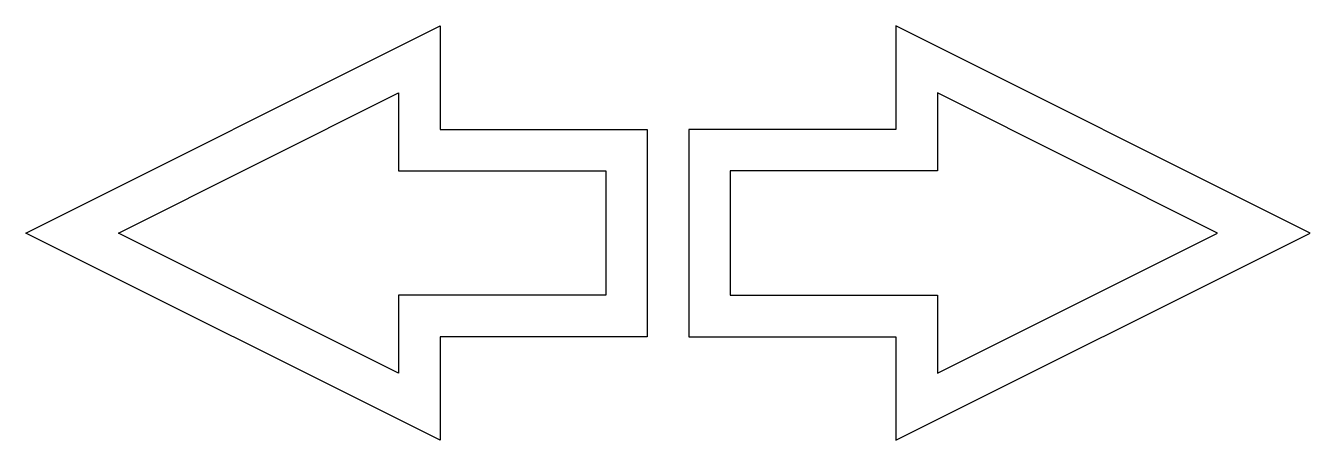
# Model space of a CAD drawing. Header units: millimetres. Extents: x 1221 to 3946, y 1119 to 5234.
# Drawn here: x 3208.4 to 3363.4, y 2470.9 to 2520.9 of the extents above; entities that cross this region are included whole.
import ezdxf

# ---------------------------------------------------------------- set-up
doc = ezdxf.new("R2010")
doc.units = ezdxf.units.MM
doc.layers.add('PK24-SYS-ROOM', color=8, linetype='Continuous', true_color=0x808080)
doc.layers.add('PK24E', color=7, linetype='Continuous')

# ---------------------------------------------------------------- blocks, each defined once
blk = doc.blocks.new('ROOMARROW---TOP-DECOR-PK24')
at = {"layer": 'PK24E', "color": 251, "true_color": 0x636466}
blk.add_lwpolyline([(0, 0), (50, -25), (50, -12.5), (75, -12.5), (75, 12.5), (50, 12.5), (50, 25), (0, 0)], dxfattribs=at)
at = {"layer": 'PK24E', "color": 31, "true_color": 0xfecc66}
blk.add_lwpolyline([(11.18, 0), (45, -16.91), (45, -7.5), (70, -7.5), (70, 7.5), (45, 7.5), (45, 16.91)], close=True, dxfattribs=at)
blk = doc.blocks.new('ROOM-1DOOR--SIDE-SYS-PK24')
at = {"layer": 'PK24-SYS-ROOM', "xscale": -1, "rotation": 180}
blk.add_blockref('ROOMARROW---TOP-DECOR-PK24', (-525, 130), dxfattribs=at)
at = {"layer": 'PK24-SYS-ROOM', "rotation": 180}
blk.add_blockref('ROOMARROW---TOP-DECOR-PK24', (-370, 130), dxfattribs=at)

msp = doc.modelspace()

# ---------------------------------------------------------------- block references
at = {"color": 1, "xscale": -1}
msp.add_blockref('ROOM-1DOOR--SIDE-SYS-PK24', (2838.36, 2365.92, 9.1), dxfattribs=at)

doc.saveas('drawing.dxf')
